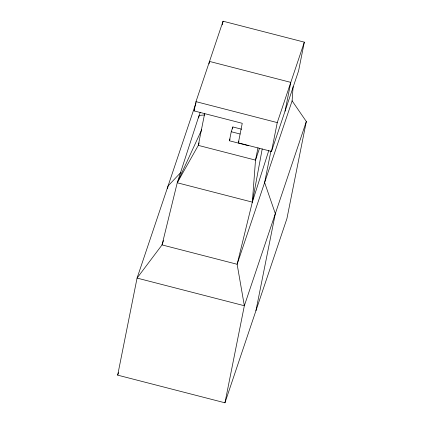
<?xml version="1.0" encoding="UTF-8"?>
<svg xmlns="http://www.w3.org/2000/svg" width="424" height="424" viewBox="0 0 424 424"><rect width="100%" height="100%" fill="white"/><g stroke="black" fill="none" stroke-linecap="round" stroke-linejoin="round"><path stroke-width="0.64" d="M196.095 102.635L137.069 278.086L117.676 375.15L224.953 402.8L244.346 305.736L237.133 264.269L292.115 100.848L293.106 86.586M292.115 100.848L306.324 121.513L244.346 305.736L137.069 278.086L162.042 244.913L237.133 264.269L252.333 202.126L255.518 160.124L257.983 147.785M163.51 240.546L162.042 244.913L177.243 182.771L252.333 202.126L262.218 148.919M167.544 188.563L168.058 185.977L181.032 172.218M194.128 110.908L195.978 101.649L223.04 21.2L304.321 42.151L298.565 70.967L271.498 151.416L238.346 142.872L242.252 123.31L194.128 110.908L194.754 109.047M209.016 63.892L209.509 61.427L290.79 82.373L285.034 111.194M198.57 117.973L200.176 112.281M222.303 24.905L223.04 21.2M204.702 113.351L198.305 145.379L177.243 182.771L199.084 115.386L204.808 114.978M248.422 145.671L229.437 140.779L231.244 131.732L232.85 126.951L241.712 129.235M232.463 128.891L232.85 126.951M270.92 151.05L264.624 182.559L275.335 213.627L255.942 310.686M271.498 151.416L277.259 122.6L304.321 42.151M306.324 121.513L286.931 218.577L224.953 402.8M252.333 202.126L268.763 150.61M117.676 375.15L118.519 372.643M199.142 142.872L198.305 145.379L255.518 160.124L259.52 148.236M229.437 140.779L230.036 138.982M238.346 142.872L238.951 141.081M177.243 182.771L201.739 129.638M195.978 101.649L277.259 122.6M231.244 131.732L240.101 134.016"/></g></svg>
